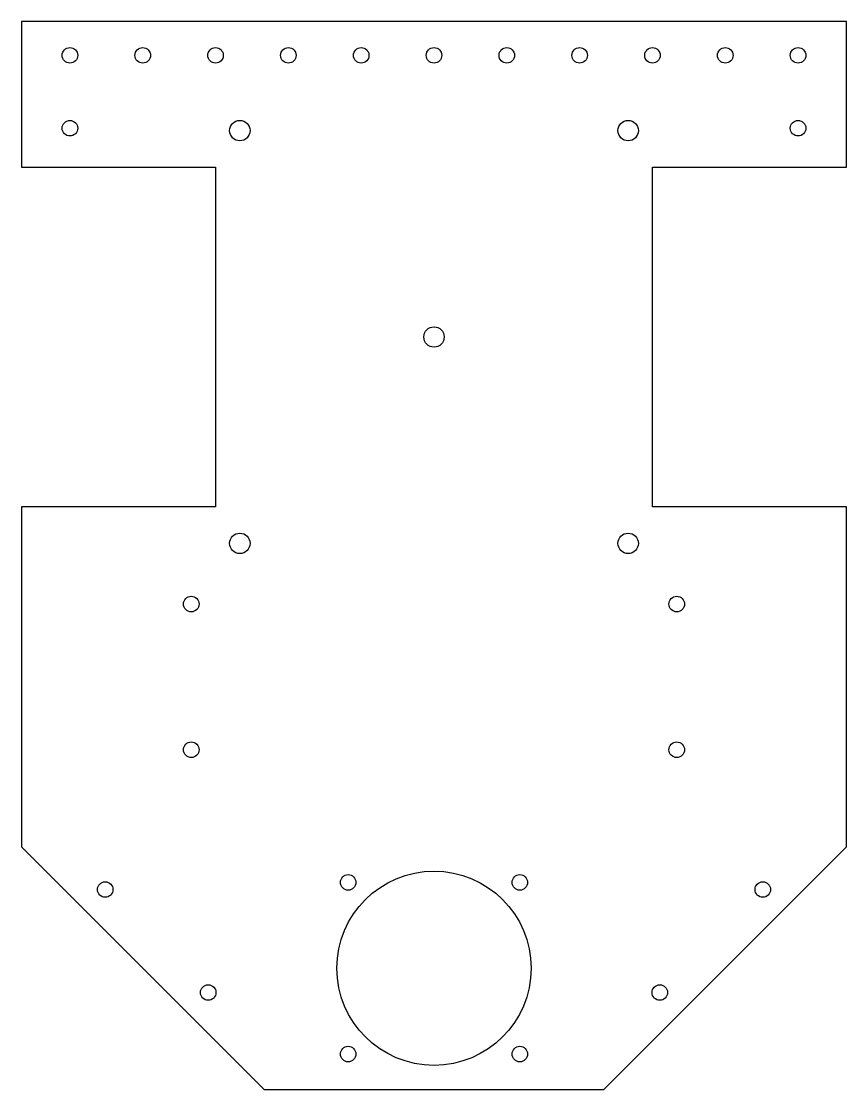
# Model space of a CAD drawing. Extents: x -85 to 85, y -155 to 65.
import ezdxf

# ---------------------------------------------------------------- set-up
doc = ezdxf.new("R2010")
doc.units = 0
doc.layers.get('0').update_dxf_attribs({"linetype": 'continuous'})

# ---------------------------------------------------------------- blocks, each defined once
blk = doc.blocks.new('POCKET001')
at = {"color": 0}
for p, q in [((-85, 65), (-85, 35)), ((0, 65), (-85, 65)), ((85, 65), (0, 65)), ((85, 35), (85, 65)), ((-85, 35), (-45, 35)), ((-45, 35), (-45, -35)), ((45, 35), (85, 35)), ((45, -35), (45, 35)), ((-45, -35), (-85, -35)), ((-85, -35), (-85, -105)), ((85, -35), (45, -35)), ((85, -105), (85, -35)), ((-85, -105), (-35, -155)), ((35, -155), (85, -105)), ((-35, -155), (0, -155)), ((0, -155), (35, -155))]:
    blk.add_line(p, q, dxfattribs=at)
for centre, radius in [((-75, 58), 1.6), ((-60, 58), 1.6), ((-45, 58), 1.6), ((-30, 58), 1.6), ((-15, 58), 1.6), ((0, 58), 1.6), ((15, 58), 1.6), ((30, 58), 1.6), ((45, 58), 1.6), ((60, 58), 1.6), ((75, 58), 1.6), ((-75, 43), 1.6), ((-40, 42.5), 2.1), ((40, 42.5), 2.1), ((75, 43), 1.6), ((0, 0), 2.1), ((-40, -42.5), 2.1), ((40, -42.5), 2.1), ((-50, -55), 1.6), ((50, -55), 1.6), ((-50, -85), 1.6), ((50, -85), 1.6), ((0, -130), 20), ((-67.73, -113.79), 1.6), ((-17.68, -112.32), 1.6), ((17.68, -112.32), 1.6), ((67.73, -113.79), 1.6), ((-46.51, -135), 1.6), ((46.51, -135), 1.6), ((-17.68, -147.68), 1.6), ((17.68, -147.68), 1.6)]:
    blk.add_circle(centre, radius, dxfattribs=at)

msp = doc.modelspace()

# ---------------------------------------------------------------- block references
msp.add_blockref('POCKET001', (0, 0))

doc.saveas('drawing.dxf')
